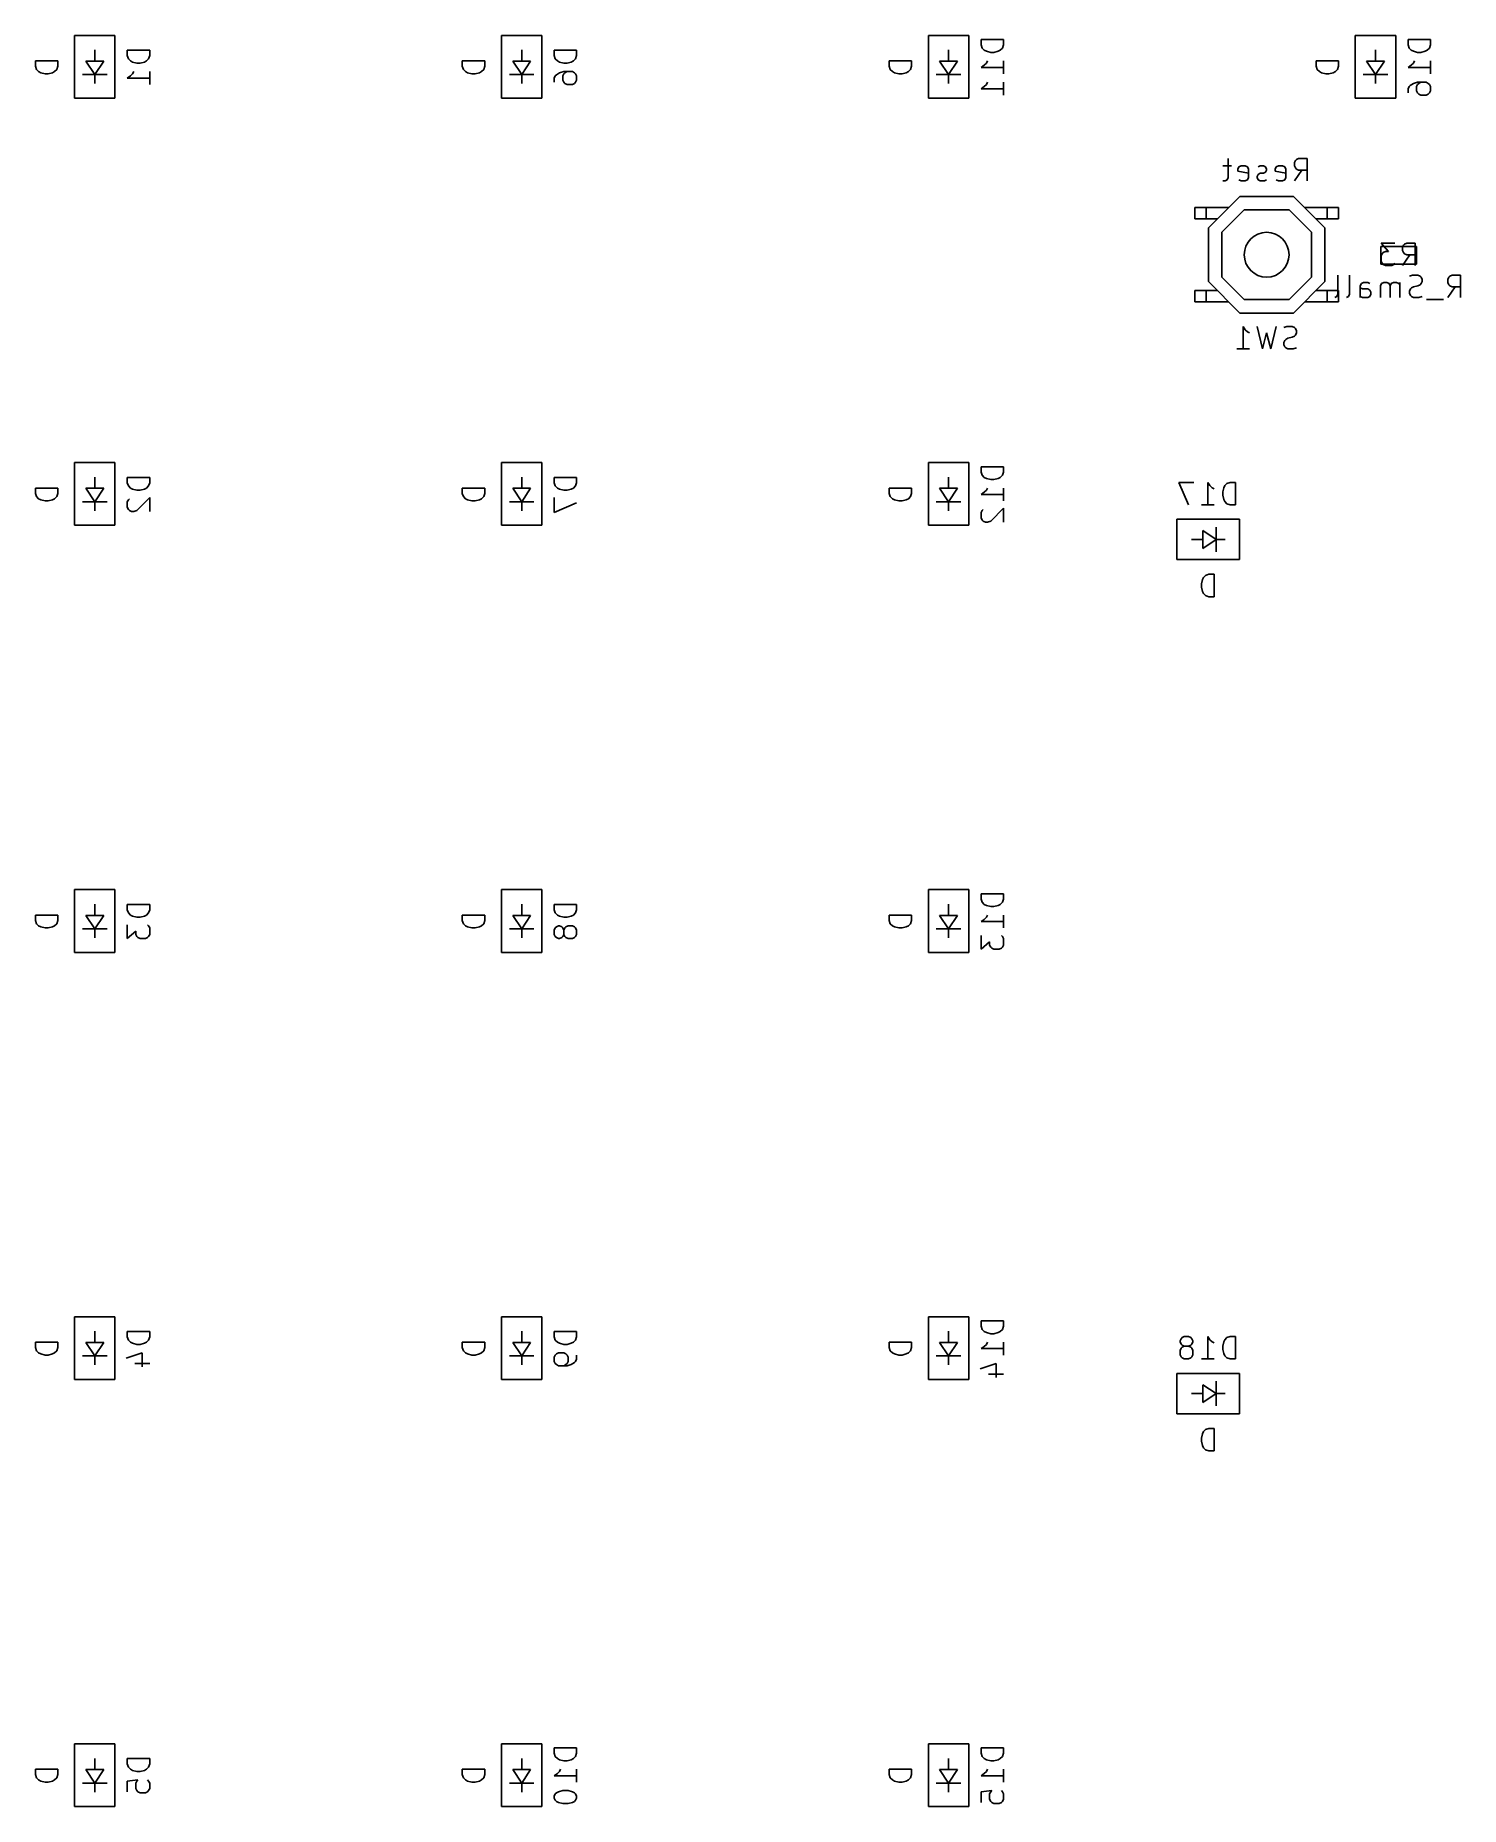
# Model space of a CAD drawing. Extents: x 122 to 185.6, y -141.1 to -62.1.
import ezdxf

# ---------------------------------------------------------------- set-up
doc = ezdxf.new("R2010")
doc.units = 0
doc.layers.add('BLACK', color=7, linetype='CONTINUOUS')

msp = doc.modelspace()

# ---------------------------------------------------------------- linework, layer by layer
at = {"layer": 'BLACK', "linetype": 'CONTINUOUS'}
for p, q in [((123.719, -62.1), (123.719, -64.9)), ((125.519, -62.1), (123.719, -62.1)), ((125.519, -64.9), (125.519, -62.1)), ((142.769, -62.1), (142.769, -64.9)), ((144.569, -62.1), (142.769, -62.1)), ((144.569, -64.9), (144.569, -62.1)), ((161.819, -62.1), (161.819, -64.9)), ((163.619, -62.1), (161.819, -62.1)), ((163.619, -64.9), (163.619, -62.1)), ((165.171, -62.2857), (164.171, -62.2857)), ((164.171, -62.2857), (164.171, -62.5238)), ((165.171, -62.5238), (165.171, -62.2857)), ((180.869, -62.1), (180.869, -64.9)), ((182.669, -62.1), (180.869, -62.1)), ((182.669, -64.9), (182.669, -62.1)), ((184.221, -62.2857), (183.221, -62.2857)), ((183.221, -62.2857), (183.221, -62.5238)), ((184.221, -62.5238), (184.221, -62.2857)), ((124.619, -63.25), (124.619, -62.75)), ((127.071, -62.7619), (126.071, -62.7619)), ((126.071, -62.7619), (126.071, -63)), ((126.071, -63), (126.119, -63.1429)), ((126.119, -63.1429), (126.214, -63.2381)), ((126.928, -63.2381), (127.024, -63.1429)), ((127.024, -63.1429), (127.071, -63)), ((127.071, -63), (127.071, -62.7619)), ((143.669, -63.25), (143.669, -62.75)), ((146.121, -62.7619), (145.121, -62.7619)), ((145.121, -62.7619), (145.121, -63)), ((145.121, -63), (145.169, -63.1429)), ((145.169, -63.1429), (145.264, -63.2381)), ((145.978, -63.2381), (146.074, -63.1429)), ((146.074, -63.1429), (146.121, -63)), ((146.121, -63), (146.121, -62.7619)), ((162.719, -63.25), (162.719, -62.75)), ((164.171, -62.5238), (164.219, -62.6667)), ((164.219, -62.6667), (164.314, -62.7619)), ((164.314, -62.7619), (164.409, -62.8095)), ((164.409, -62.8095), (164.6, -62.8571)), ((164.6, -62.8571), (164.743, -62.8571)), ((164.743, -62.8571), (164.933, -62.8095)), ((164.933, -62.8095), (165.028, -62.7619)), ((165.028, -62.7619), (165.124, -62.6667)), ((165.124, -62.6667), (165.171, -62.5238)), ((181.769, -63.25), (181.769, -62.75)), ((183.221, -62.5238), (183.269, -62.6667)), ((183.269, -62.6667), (183.364, -62.7619)), ((183.364, -62.7619), (183.459, -62.8095)), ((183.459, -62.8095), (183.65, -62.8571)), ((183.65, -62.8571), (183.793, -62.8571)), ((183.793, -62.8571), (183.983, -62.8095)), ((183.983, -62.8095), (184.078, -62.7619)), ((184.078, -62.7619), (184.174, -62.6667)), ((184.174, -62.6667), (184.221, -62.5238)), ((122.971, -63.2381), (121.971, -63.2381)), ((121.971, -63.2381), (121.971, -63.4762)), ((121.971, -63.4762), (122.019, -63.619)), ((122.019, -63.619), (122.114, -63.7143)), ((122.114, -63.7143), (122.209, -63.7619)), ((122.209, -63.7619), (122.4, -63.8095)), ((122.4, -63.8095), (122.543, -63.8095)), ((122.543, -63.8095), (122.733, -63.7619)), ((122.733, -63.7619), (122.828, -63.7143)), ((122.828, -63.7143), (122.924, -63.619)), ((122.924, -63.619), (122.971, -63.4762)), ((122.971, -63.4762), (122.971, -63.2381)), ((124.619, -63.85), (124.069, -63.85)), ((124.219, -63.25), (124.619, -63.85)), ((125.019, -63.25), (124.219, -63.25)), ((124.619, -63.85), (125.019, -63.25)), ((124.619, -63.85), (125.169, -63.85)), ((124.619, -64.25), (124.619, -63.85)), ((126.071, -64), (126.214, -63.9048)), ((126.214, -63.2381), (126.309, -63.2857)), ((126.214, -63.9048), (126.309, -63.8095)), ((126.309, -63.2857), (126.5, -63.3333)), ((126.309, -63.8095), (126.357, -63.7143)), ((126.5, -63.3333), (126.643, -63.3333)), ((126.643, -63.3333), (126.833, -63.2857)), ((126.833, -63.2857), (126.928, -63.2381)), ((127.071, -64.2857), (127.071, -63.7143)), ((142.021, -63.2381), (141.021, -63.2381)), ((141.021, -63.2381), (141.021, -63.4762)), ((141.021, -63.4762), (141.069, -63.619)), ((141.069, -63.619), (141.164, -63.7143)), ((141.164, -63.7143), (141.259, -63.7619)), ((141.259, -63.7619), (141.45, -63.8095)), ((141.45, -63.8095), (141.593, -63.8095)), ((141.593, -63.8095), (141.783, -63.7619)), ((141.783, -63.7619), (141.878, -63.7143)), ((141.878, -63.7143), (141.974, -63.619)), ((141.974, -63.619), (142.021, -63.4762)), ((142.021, -63.4762), (142.021, -63.2381)), ((143.669, -63.85), (143.119, -63.85)), ((143.269, -63.25), (143.669, -63.85)), ((144.069, -63.25), (143.269, -63.25)), ((143.669, -63.85), (144.069, -63.25)), ((143.669, -63.85), (144.219, -63.85)), ((143.669, -64.25), (143.669, -63.85)), ((145.121, -64), (145.169, -63.9048)), ((145.169, -63.9048), (145.216, -63.8571)), ((145.216, -63.8571), (145.359, -63.7619)), ((145.264, -63.2381), (145.359, -63.2857)), ((145.359, -63.2857), (145.55, -63.3333)), ((145.359, -63.7619), (145.55, -63.7143)), ((145.502, -63.9048), (145.55, -63.8095)), ((145.502, -64.0952), (145.502, -63.9048)), ((145.55, -63.3333), (145.693, -63.3333)), ((145.55, -63.7143), (145.931, -63.7143)), ((145.55, -63.8095), (145.597, -63.7619)), ((145.597, -63.7619), (145.693, -63.7143)), ((145.693, -63.3333), (145.883, -63.2857)), ((145.883, -63.2857), (145.978, -63.2381)), ((145.931, -63.7143), (146.026, -63.7619)), ((146.026, -63.7619), (146.074, -63.8095)), ((146.074, -63.8095), (146.121, -63.9048)), ((146.121, -63.9048), (146.121, -64.0952)), ((161.071, -63.2381), (160.071, -63.2381)), ((160.071, -63.2381), (160.071, -63.4762)), ((160.071, -63.4762), (160.119, -63.619)), ((160.119, -63.619), (160.214, -63.7143)), ((160.214, -63.7143), (160.309, -63.7619)), ((160.309, -63.7619), (160.5, -63.8095)), ((160.5, -63.8095), (160.643, -63.8095)), ((160.643, -63.8095), (160.833, -63.7619)), ((160.833, -63.7619), (160.928, -63.7143)), ((160.928, -63.7143), (161.024, -63.619)), ((161.024, -63.619), (161.071, -63.4762)), ((161.071, -63.4762), (161.071, -63.2381)), ((162.719, -63.85), (162.169, -63.85)), ((162.319, -63.25), (162.719, -63.85)), ((163.119, -63.25), (162.319, -63.25)), ((162.719, -63.85), (163.119, -63.25)), ((162.719, -63.85), (163.269, -63.85)), ((162.719, -64.25), (162.719, -63.85)), ((164.171, -63.5238), (164.314, -63.4286)), ((165.171, -63.5238), (164.171, -63.5238)), ((164.314, -63.4286), (164.409, -63.3333)), ((164.409, -63.3333), (164.457, -63.2381)), ((165.171, -63.8095), (165.171, -63.2381)), ((180.121, -63.2381), (179.121, -63.2381)), ((179.121, -63.2381), (179.121, -63.4762)), ((179.121, -63.4762), (179.169, -63.619)), ((179.169, -63.619), (179.264, -63.7143)), ((179.264, -63.7143), (179.359, -63.7619)), ((179.359, -63.7619), (179.55, -63.8095)), ((179.55, -63.8095), (179.693, -63.8095)), ((179.693, -63.8095), (179.883, -63.7619)), ((179.883, -63.7619), (179.978, -63.7143)), ((179.978, -63.7143), (180.074, -63.619)), ((180.074, -63.619), (180.121, -63.4762)), ((180.121, -63.4762), (180.121, -63.2381)), ((181.769, -63.85), (181.219, -63.85)), ((181.369, -63.25), (181.769, -63.85)), ((182.169, -63.25), (181.369, -63.25)), ((181.769, -63.85), (182.169, -63.25)), ((181.769, -63.85), (182.319, -63.85)), ((181.769, -64.25), (181.769, -63.85)), ((183.221, -63.5238), (183.364, -63.4286)), ((184.221, -63.5238), (183.221, -63.5238)), ((183.364, -63.4286), (183.459, -63.3333)), ((183.459, -63.3333), (183.507, -63.2381)), ((184.221, -63.8095), (184.221, -63.2381)), ((127.071, -64), (126.071, -64)), ((145.121, -64.1905), (145.121, -64)), ((145.55, -64.1905), (145.502, -64.0952)), ((145.597, -64.2381), (145.55, -64.1905)), ((145.693, -64.2857), (145.597, -64.2381)), ((145.931, -64.2857), (145.693, -64.2857)), ((146.026, -64.2381), (145.931, -64.2857)), ((146.074, -64.1905), (146.026, -64.2381)), ((146.121, -64.0952), (146.074, -64.1905)), ((164.171, -64.4762), (164.314, -64.381)), ((165.171, -64.4762), (164.171, -64.4762)), ((164.314, -64.381), (164.409, -64.2857)), ((164.409, -64.2857), (164.457, -64.1905)), ((165.171, -64.7619), (165.171, -64.1905)), ((183.221, -64.4762), (183.269, -64.381)), ((183.221, -64.6667), (183.221, -64.4762)), ((183.269, -64.381), (183.316, -64.3333)), ((183.316, -64.3333), (183.459, -64.2381)), ((183.459, -64.2381), (183.65, -64.1905)), ((183.602, -64.381), (183.65, -64.2857)), ((183.602, -64.5714), (183.602, -64.381)), ((183.65, -64.6667), (183.602, -64.5714)), ((183.65, -64.1905), (184.031, -64.1905)), ((183.65, -64.2857), (183.697, -64.2381)), ((183.697, -64.7143), (183.65, -64.6667)), ((183.697, -64.2381), (183.793, -64.1905)), ((183.793, -64.7619), (183.697, -64.7143)), ((184.031, -64.7619), (183.793, -64.7619)), ((184.031, -64.1905), (184.126, -64.2381)), ((184.126, -64.7143), (184.031, -64.7619)), ((184.126, -64.2381), (184.174, -64.2857)), ((184.174, -64.6667), (184.126, -64.7143)), ((184.174, -64.2857), (184.221, -64.381)), ((184.221, -64.5714), (184.174, -64.6667)), ((184.221, -64.381), (184.221, -64.5714)), ((123.719, -64.9), (125.519, -64.9)), ((142.769, -64.9), (144.569, -64.9)), ((161.819, -64.9), (163.619, -64.9)), ((180.869, -64.9), (182.669, -64.9)), ((175.34, -67.9177), (174.959, -67.9177)), ((175.197, -67.5844), (175.197, -68.4415)), ((175.768, -67.9177), (175.673, -67.9653)), ((175.959, -67.9177), (175.768, -67.9177)), ((176.054, -67.9653), (175.959, -67.9177)), ((176.625, -67.9177), (176.53, -67.9653)), ((176.768, -67.9177), (176.625, -67.9177)), ((176.863, -67.9653), (176.768, -67.9177)), ((177.435, -67.9177), (177.34, -67.9653)), ((177.625, -67.9177), (177.435, -67.9177)), ((177.721, -67.9653), (177.625, -67.9177)), ((178.197, -67.6796), (178.149, -67.7749)), ((178.149, -67.7749), (178.149, -67.9177)), ((178.149, -67.9177), (178.197, -68.013)), ((178.244, -67.632), (178.197, -67.6796)), ((178.34, -67.5844), (178.244, -67.632)), ((178.721, -67.5844), (178.34, -67.5844)), ((178.721, -68.5844), (178.721, -67.5844)), ((175.054, -68.5844), (174.959, -68.5844)), ((175.149, -68.5368), (175.054, -68.5844)), ((175.197, -68.4415), (175.149, -68.5368)), ((175.673, -67.9653), (175.625, -68.0606)), ((175.625, -68.0606), (175.625, -68.1558)), ((175.625, -68.1558), (176.101, -68.251)), ((175.673, -68.5368), (175.768, -68.5844)), ((175.768, -68.5844), (175.959, -68.5844)), ((175.959, -68.5844), (176.054, -68.5368)), ((176.101, -68.0606), (176.054, -67.9653)), ((176.054, -68.5368), (176.101, -68.4415)), ((176.101, -68.4415), (176.101, -68.0606)), ((176.482, -68.3939), (176.53, -68.2987)), ((176.482, -68.4415), (176.482, -68.3939)), ((176.53, -68.5368), (176.482, -68.4415)), ((176.53, -68.2987), (176.625, -68.251)), ((176.625, -68.5844), (176.53, -68.5368)), ((176.625, -68.251), (176.768, -68.251)), ((176.816, -68.5844), (176.625, -68.5844)), ((176.768, -68.251), (176.863, -68.2034)), ((176.911, -68.5368), (176.816, -68.5844)), ((176.911, -68.0606), (176.863, -67.9653)), ((176.863, -68.2034), (176.911, -68.1082)), ((176.911, -68.1082), (176.911, -68.0606)), ((177.34, -67.9653), (177.292, -68.0606)), ((177.292, -68.0606), (177.292, -68.1558)), ((177.292, -68.1558), (177.768, -68.251)), ((177.34, -68.5368), (177.435, -68.5844)), ((177.435, -68.5844), (177.625, -68.5844)), ((177.625, -68.5844), (177.721, -68.5368)), ((177.768, -68.0606), (177.721, -67.9653)), ((177.721, -68.5368), (177.768, -68.4415)), ((177.768, -68.4415), (177.768, -68.0606)), ((178.149, -68.5844), (178.482, -68.1082)), ((178.197, -68.013), (178.244, -68.0606)), ((178.244, -68.0606), (178.34, -68.1082)), ((178.34, -68.1082), (178.721, -68.1082)), ((174.311, -70.682), (175.711, -69.282)), ((175.711, -69.282), (178.111, -69.282)), ((178.111, -69.282), (179.511, -70.682)), ((173.711, -69.782), (173.711, -70.282)), ((175.211, -69.782), (173.711, -69.782)), ((173.711, -70.282), (174.711, -70.282)), ((174.211, -69.782), (174.211, -70.282)), ((175.911, -69.882), (174.911, -70.882)), ((177.911, -69.882), (175.911, -69.882)), ((178.911, -70.882), (177.911, -69.882)), ((178.611, -69.782), (180.111, -69.782)), ((180.111, -70.282), (179.111, -70.282)), ((179.611, -69.782), (179.611, -70.282)), ((180.111, -69.782), (180.111, -70.282)), ((174.311, -73.082), (174.311, -70.682)), ((174.911, -70.882), (174.911, -72.882)), ((178.911, -72.882), (178.911, -70.882)), ((179.511, -70.682), (179.511, -73.082)), ((183.604, -71.5074), (182.004, -71.5074)), ((182.004, -71.5074), (182.004, -72.3074)), ((182.637, -71.3598), (182.018, -71.3598)), ((182.018, -71.3598), (182.352, -71.7407)), ((182.066, -71.836), (182.018, -71.9312)), ((182.113, -71.7884), (182.066, -71.836)), ((182.209, -71.7407), (182.113, -71.7884)), ((182.352, -71.7407), (182.209, -71.7407)), ((183.018, -71.455), (182.971, -71.5503)), ((182.971, -71.5503), (182.971, -71.6931)), ((182.971, -71.6931), (183.018, -71.7884)), ((182.971, -72.3598), (183.304, -71.8836)), ((183.066, -71.4074), (183.018, -71.455)), ((183.018, -71.7884), (183.066, -71.836)), ((183.161, -71.3598), (183.066, -71.4074)), ((183.066, -71.836), (183.161, -71.8836)), ((183.542, -71.3598), (183.161, -71.3598)), ((183.161, -71.8836), (183.542, -71.8836)), ((183.542, -72.3598), (183.542, -71.3598)), ((183.604, -72.3074), (183.604, -71.5074)), ((182.004, -72.3074), (183.604, -72.3074)), ((182.018, -71.9312), (182.018, -72.1693)), ((182.018, -72.1693), (182.066, -72.2645)), ((182.066, -72.2645), (182.113, -72.3122)), ((182.113, -72.3122), (182.209, -72.3598)), ((182.209, -72.3598), (182.494, -72.3598)), ((182.494, -72.3598), (182.59, -72.3122)), ((182.59, -72.3122), (182.637, -72.2645)), ((175.711, -74.482), (174.311, -73.082)), ((174.911, -72.882), (175.911, -73.882)), ((177.911, -73.882), (178.911, -72.882)), ((179.511, -73.082), (178.111, -74.482)), ((180.09, -73.6469), (180.09, -72.7898)), ((180.613, -73.6469), (180.613, -72.7898)), ((181.09, -73.266), (181.137, -73.1707)), ((181.09, -73.7898), (181.09, -73.266)), ((181.185, -73.4088), (181.09, -73.3612)), ((181.137, -73.1707), (181.232, -73.1231)), ((181.423, -73.4088), (181.185, -73.4088)), ((181.232, -73.1231), (181.423, -73.1231)), ((181.423, -73.1231), (181.518, -73.1707)), ((181.518, -73.4564), (181.423, -73.4088)), ((181.566, -73.5517), (181.518, -73.4564)), ((182.042, -73.1707), (181.994, -73.266)), ((181.994, -73.266), (181.994, -73.7898)), ((182.137, -73.1231), (182.042, -73.1707)), ((182.28, -73.1231), (182.137, -73.1231)), ((182.375, -73.1707), (182.28, -73.1231)), ((182.423, -73.266), (182.375, -73.1707)), ((182.471, -73.1707), (182.423, -73.266)), ((182.423, -73.266), (182.423, -73.7898)), ((182.566, -73.1231), (182.471, -73.1707)), ((182.709, -73.1231), (182.566, -73.1231)), ((182.804, -73.1707), (182.709, -73.1231)), ((182.852, -73.2184), (182.804, -73.1707)), ((182.852, -73.7898), (182.852, -73.1231)), ((183.423, -72.7898), (183.28, -72.8374)), ((183.28, -73.5041), (183.328, -73.4088)), ((183.328, -73.4088), (183.375, -73.3612)), ((183.375, -73.3612), (183.471, -73.3136)), ((183.661, -72.7898), (183.423, -72.7898)), ((183.471, -73.3136), (183.661, -73.266)), ((183.756, -72.8374), (183.661, -72.7898)), ((183.661, -73.266), (183.756, -73.2184)), ((183.804, -72.885), (183.756, -72.8374)), ((183.756, -73.2184), (183.804, -73.1707)), ((183.852, -72.9803), (183.804, -72.885)), ((183.804, -73.1707), (183.852, -73.0755)), ((183.852, -73.0755), (183.852, -72.9803)), ((185.042, -72.885), (184.994, -72.9803)), ((184.994, -72.9803), (184.994, -73.1231)), ((184.994, -73.1231), (185.042, -73.2184)), ((184.994, -73.7898), (185.328, -73.3136)), ((185.09, -72.8374), (185.042, -72.885)), ((185.042, -73.2184), (185.09, -73.266)), ((185.185, -72.7898), (185.09, -72.8374)), ((185.09, -73.266), (185.185, -73.3136)), ((185.566, -72.7898), (185.185, -72.7898)), ((185.185, -73.3136), (185.566, -73.3136)), ((185.566, -73.7898), (185.566, -72.7898)), ((173.711, -73.982), (173.711, -73.482)), ((173.711, -73.482), (174.711, -73.482)), ((175.211, -73.982), (173.711, -73.982)), ((174.211, -73.982), (174.211, -73.482)), ((175.911, -73.882), (177.911, -73.882)), ((178.611, -73.982), (180.111, -73.982)), ((180.111, -73.482), (179.111, -73.482)), ((179.611, -73.982), (179.611, -73.482)), ((179.947, -73.7898), (180.042, -73.7422)), ((180.042, -73.7422), (180.09, -73.6469)), ((180.111, -73.982), (180.111, -73.482)), ((180.471, -73.7898), (180.566, -73.7422)), ((180.566, -73.7422), (180.613, -73.6469)), ((181.09, -73.7422), (181.185, -73.7898)), ((181.185, -73.7898), (181.423, -73.7898)), ((181.423, -73.7898), (181.518, -73.7422)), ((181.518, -73.7422), (181.566, -73.6469)), ((181.566, -73.6469), (181.566, -73.5517)), ((183.28, -73.5993), (183.28, -73.5041)), ((183.328, -73.6945), (183.28, -73.5993)), ((183.375, -73.7422), (183.328, -73.6945)), ((183.471, -73.7898), (183.375, -73.7422)), ((183.709, -73.7898), (183.471, -73.7898)), ((183.852, -73.7422), (183.709, -73.7898)), ((184.804, -73.885), (184.042, -73.885)), ((178.111, -74.482), (175.711, -74.482)), ((175.863, -76.0844), (175.863, -75.0844)), ((175.863, -75.0844), (175.959, -75.2272)), ((175.959, -75.2272), (176.054, -75.3225)), ((176.054, -75.3225), (176.149, -75.3701)), ((176.721, -76.0844), (176.482, -75.0844)), ((176.911, -75.3701), (176.721, -76.0844)), ((177.101, -76.0844), (176.911, -75.3701)), ((177.34, -75.0844), (177.101, -76.0844)), ((177.816, -75.0844), (177.673, -75.132)), ((177.673, -75.7987), (177.721, -75.7034)), ((177.673, -75.8939), (177.673, -75.7987)), ((177.721, -75.7034), (177.768, -75.6558)), ((177.768, -75.6558), (177.863, -75.6082)), ((178.054, -75.0844), (177.816, -75.0844)), ((177.863, -75.6082), (178.054, -75.5606)), ((178.149, -75.132), (178.054, -75.0844)), ((178.054, -75.5606), (178.149, -75.513)), ((178.197, -75.1796), (178.149, -75.132)), ((178.149, -75.513), (178.197, -75.4653)), ((178.244, -75.2749), (178.197, -75.1796)), ((178.197, -75.4653), (178.244, -75.3701)), ((178.244, -75.3701), (178.244, -75.2749)), ((175.578, -76.0844), (176.149, -76.0844)), ((177.721, -75.9891), (177.673, -75.8939)), ((177.768, -76.0368), (177.721, -75.9891)), ((177.863, -76.0844), (177.768, -76.0368)), ((178.101, -76.0844), (177.863, -76.0844)), ((178.244, -76.0368), (178.101, -76.0844)), ((123.719, -81.15), (123.719, -83.95)), ((125.519, -81.15), (123.719, -81.15)), ((125.519, -83.95), (125.519, -81.15)), ((142.769, -81.15), (142.769, -83.95)), ((144.569, -81.15), (142.769, -81.15)), ((144.569, -83.95), (144.569, -81.15)), ((161.819, -81.15), (161.819, -83.95)), ((163.619, -81.15), (161.819, -81.15)), ((163.619, -83.95), (163.619, -81.15)), ((165.171, -81.3357), (164.171, -81.3357)), ((164.171, -81.3357), (164.171, -81.5738)), ((165.171, -81.5738), (165.171, -81.3357)), ((124.619, -82.3), (124.619, -81.8)), ((127.071, -81.8119), (126.071, -81.8119)), ((126.071, -81.8119), (126.071, -82.05)), ((126.071, -82.05), (126.119, -82.1929)), ((127.024, -82.1929), (127.071, -82.05)), ((127.071, -82.05), (127.071, -81.8119)), ((143.669, -82.3), (143.669, -81.8)), ((146.121, -81.8119), (145.121, -81.8119)), ((145.121, -81.8119), (145.121, -82.05)), ((145.121, -82.05), (145.169, -82.1929)), ((146.074, -82.1929), (146.121, -82.05)), ((146.121, -82.05), (146.121, -81.8119)), ((162.719, -82.3), (162.719, -81.8)), ((164.171, -81.5738), (164.219, -81.7167)), ((164.219, -81.7167), (164.314, -81.8119)), ((164.314, -81.8119), (164.409, -81.8595)), ((164.409, -81.8595), (164.6, -81.9071)), ((164.6, -81.9071), (164.743, -81.9071)), ((164.743, -81.9071), (164.933, -81.8595)), ((164.933, -81.8595), (165.028, -81.8119)), ((165.028, -81.8119), (165.124, -81.7167)), ((165.124, -81.7167), (165.171, -81.5738)), ((173.665, -82.0344), (172.998, -82.0344)), ((172.998, -82.0344), (173.427, -83.0344)), ((174.284, -83.0344), (174.284, -82.0344)), ((174.284, -82.0344), (174.379, -82.1772)), ((175.141, -82.082), (175.046, -82.1772)), ((175.284, -82.0344), (175.141, -82.082)), ((175.522, -82.0344), (175.284, -82.0344)), ((175.522, -83.0344), (175.522, -82.0344)), ((122.971, -82.2881), (121.971, -82.2881)), ((121.971, -82.2881), (121.971, -82.5262)), ((121.971, -82.5262), (122.019, -82.669)), ((122.019, -82.669), (122.114, -82.7643)), ((122.114, -82.7643), (122.209, -82.8119)), ((122.209, -82.8119), (122.4, -82.8595)), ((122.4, -82.8595), (122.543, -82.8595)), ((122.543, -82.8595), (122.733, -82.8119)), ((122.733, -82.8119), (122.828, -82.7643)), ((122.828, -82.7643), (122.924, -82.669)), ((122.924, -82.669), (122.971, -82.5262)), ((122.971, -82.5262), (122.971, -82.2881)), ((124.619, -82.9), (124.069, -82.9)), ((124.219, -82.3), (124.619, -82.9)), ((125.019, -82.3), (124.219, -82.3)), ((124.619, -82.9), (125.019, -82.3)), ((124.619, -82.9), (125.169, -82.9)), ((124.619, -83.3), (124.619, -82.9)), ((126.119, -82.8119), (126.071, -82.9071)), ((126.071, -82.9071), (126.071, -83.1452)), ((126.119, -82.1929), (126.214, -82.2881)), ((126.166, -82.7643), (126.119, -82.8119)), ((126.214, -82.2881), (126.309, -82.3357)), ((126.309, -82.3357), (126.5, -82.3833)), ((126.5, -82.3833), (126.643, -82.3833)), ((126.5, -83.2881), (127.071, -82.7167)), ((126.643, -82.3833), (126.833, -82.3357)), ((126.833, -82.3357), (126.928, -82.2881)), ((126.928, -82.2881), (127.024, -82.1929)), ((127.071, -82.7167), (127.071, -83.3357)), ((142.021, -82.2881), (141.021, -82.2881)), ((141.021, -82.2881), (141.021, -82.5262)), ((141.021, -82.5262), (141.069, -82.669)), ((141.069, -82.669), (141.164, -82.7643)), ((141.164, -82.7643), (141.259, -82.8119)), ((141.259, -82.8119), (141.45, -82.8595)), ((141.45, -82.8595), (141.593, -82.8595)), ((141.593, -82.8595), (141.783, -82.8119)), ((141.783, -82.8119), (141.878, -82.7643)), ((141.878, -82.7643), (141.974, -82.669)), ((141.974, -82.669), (142.021, -82.5262)), ((142.021, -82.5262), (142.021, -82.2881)), ((143.669, -82.9), (143.119, -82.9)), ((143.269, -82.3), (143.669, -82.9)), ((144.069, -82.3), (143.269, -82.3)), ((143.669, -82.9), (144.069, -82.3)), ((143.669, -82.9), (144.219, -82.9)), ((143.669, -83.3), (143.669, -82.9)), ((145.121, -82.7167), (145.121, -83.3833)), ((145.169, -82.1929), (145.264, -82.2881)), ((145.264, -82.2881), (145.359, -82.3357)), ((145.359, -82.3357), (145.55, -82.3833)), ((145.55, -82.3833), (145.693, -82.3833)), ((145.693, -82.3833), (145.883, -82.3357)), ((145.883, -82.3357), (145.978, -82.2881)), ((145.978, -82.2881), (146.074, -82.1929)), ((161.071, -82.2881), (160.071, -82.2881)), ((160.071, -82.2881), (160.071, -82.5262)), ((160.071, -82.5262), (160.119, -82.669)), ((160.119, -82.669), (160.214, -82.7643)), ((160.214, -82.7643), (160.309, -82.8119)), ((160.309, -82.8119), (160.5, -82.8595)), ((160.5, -82.8595), (160.643, -82.8595)), ((160.643, -82.8595), (160.833, -82.8119)), ((160.833, -82.8119), (160.928, -82.7643)), ((160.928, -82.7643), (161.024, -82.669)), ((161.024, -82.669), (161.071, -82.5262)), ((161.071, -82.5262), (161.071, -82.2881)), ((162.719, -82.9), (162.169, -82.9)), ((162.319, -82.3), (162.719, -82.9)), ((163.119, -82.3), (162.319, -82.3)), ((162.719, -82.9), (163.119, -82.3)), ((162.719, -82.9), (163.269, -82.9)), ((162.719, -83.3), (162.719, -82.9)), ((164.171, -82.5738), (164.314, -82.4786)), ((165.171, -82.5738), (164.171, -82.5738)), ((164.314, -82.4786), (164.409, -82.3833)), ((164.409, -82.3833), (164.457, -82.2881)), ((165.171, -82.8595), (165.171, -82.2881)), ((174.379, -82.1772), (174.474, -82.2725)), ((174.474, -82.2725), (174.569, -82.3201)), ((174.998, -82.2725), (174.95, -82.463)), ((174.95, -82.463), (174.95, -82.6058)), ((174.95, -82.6058), (174.998, -82.7963)), ((175.046, -82.1772), (174.998, -82.2725)), ((174.998, -82.7963), (175.046, -82.8915)), ((175.046, -82.8915), (175.141, -82.9868)), ((126.071, -83.1452), (126.119, -83.2405)), ((126.119, -83.2405), (126.166, -83.2881)), ((126.166, -83.2881), (126.262, -83.3357)), ((126.262, -83.3357), (126.357, -83.3357)), ((126.357, -83.3357), (126.5, -83.2881)), ((145.121, -83.3833), (146.121, -82.9548)), ((164.219, -83.2881), (164.171, -83.3833)), ((164.171, -83.3833), (164.171, -83.6214)), ((164.171, -83.6214), (164.219, -83.7167)), ((164.266, -83.2405), (164.219, -83.2881)), ((164.219, -83.7167), (164.266, -83.7643)), ((164.6, -83.7643), (165.171, -83.1929)), ((165.171, -83.1929), (165.171, -83.8119)), ((172.907, -83.682), (172.907, -85.482)), ((175.707, -83.682), (172.907, -83.682)), ((173.998, -83.0344), (174.569, -83.0344)), ((175.141, -82.9868), (175.284, -83.0344)), ((175.284, -83.0344), (175.522, -83.0344)), ((175.707, -85.482), (175.707, -83.682)), ((123.719, -83.95), (125.519, -83.95)), ((142.769, -83.95), (144.569, -83.95)), ((161.819, -83.95), (163.619, -83.95)), ((164.266, -83.7643), (164.362, -83.8119)), ((164.362, -83.8119), (164.457, -83.8119)), ((164.457, -83.8119), (164.6, -83.7643)), ((174.058, -84.182), (174.058, -84.982)), ((174.657, -84.582), (174.058, -84.182)), ((174.657, -84.582), (174.657, -84.032)), ((174.058, -84.582), (173.558, -84.582)), ((174.058, -84.982), (174.657, -84.582)), ((174.657, -84.582), (174.657, -85.132)), ((175.058, -84.582), (174.657, -84.582)), ((172.907, -85.482), (175.707, -85.482)), ((174.046, -86.3725), (173.998, -86.563)), ((173.998, -86.563), (173.998, -86.7058)), ((173.998, -86.7058), (174.046, -86.8963)), ((174.093, -86.2772), (174.046, -86.3725)), ((174.046, -86.8963), (174.093, -86.9915)), ((174.188, -86.182), (174.093, -86.2772)), ((174.331, -86.1344), (174.188, -86.182)), ((174.569, -86.1344), (174.331, -86.1344)), ((174.569, -87.1344), (174.569, -86.1344)), ((174.093, -86.9915), (174.188, -87.0868)), ((174.188, -87.0868), (174.331, -87.1344)), ((174.331, -87.1344), (174.569, -87.1344)), ((123.719, -100.2), (123.719, -103)), ((125.519, -100.2), (123.719, -100.2)), ((125.519, -103), (125.519, -100.2)), ((142.769, -100.2), (142.769, -103)), ((144.569, -100.2), (142.769, -100.2)), ((144.569, -103), (144.569, -100.2)), ((161.819, -100.2), (161.819, -103)), ((163.619, -100.2), (161.819, -100.2)), ((163.619, -103), (163.619, -100.2)), ((124.619, -101.35), (124.619, -100.85)), ((127.071, -100.862), (126.071, -100.862)), ((126.071, -100.862), (126.071, -101.1)), ((126.071, -101.1), (126.119, -101.243)), ((127.024, -101.243), (127.071, -101.1)), ((127.071, -101.1), (127.071, -100.862)), ((143.669, -101.35), (143.669, -100.85)), ((146.121, -100.862), (145.121, -100.862)), ((145.121, -100.862), (145.121, -101.1)), ((145.121, -101.1), (145.169, -101.243)), ((146.074, -101.243), (146.121, -101.1)), ((146.121, -101.1), (146.121, -100.862)), ((162.719, -101.35), (162.719, -100.85)), ((165.171, -100.386), (164.171, -100.386)), ((164.171, -100.386), (164.171, -100.624)), ((164.171, -100.624), (164.219, -100.767)), ((164.219, -100.767), (164.314, -100.862)), ((164.314, -100.862), (164.409, -100.91)), ((164.409, -100.91), (164.6, -100.957)), ((164.6, -100.957), (164.743, -100.957)), ((164.743, -100.957), (164.933, -100.91)), ((164.933, -100.91), (165.028, -100.862)), ((165.028, -100.862), (165.124, -100.767)), ((165.124, -100.767), (165.171, -100.624)), ((165.171, -100.624), (165.171, -100.386)), ((122.971, -101.338), (121.971, -101.338)), ((121.971, -101.338), (121.971, -101.576)), ((121.971, -101.576), (122.019, -101.719)), ((122.019, -101.719), (122.114, -101.814)), ((122.114, -101.814), (122.209, -101.862)), ((122.209, -101.862), (122.4, -101.91)), ((122.4, -101.91), (122.543, -101.91)), ((122.543, -101.91), (122.733, -101.862)), ((122.733, -101.862), (122.828, -101.814)), ((122.828, -101.814), (122.924, -101.719)), ((122.924, -101.719), (122.971, -101.576)), ((122.971, -101.576), (122.971, -101.338)), ((124.219, -101.35), (124.619, -101.95)), ((125.019, -101.35), (124.219, -101.35)), ((124.619, -101.95), (125.019, -101.35)), ((126.071, -101.767), (126.071, -102.386)), ((126.119, -101.243), (126.214, -101.338)), ((126.214, -101.338), (126.309, -101.386)), ((126.309, -101.386), (126.5, -101.433)), ((126.5, -101.433), (126.643, -101.433)), ((126.643, -101.433), (126.833, -101.386)), ((126.833, -101.386), (126.928, -101.338)), ((126.928, -101.338), (127.024, -101.243)), ((127.024, -101.814), (126.976, -101.767)), ((127.071, -101.91), (127.024, -101.814)), ((127.071, -102.195), (127.071, -101.91)), ((142.021, -101.338), (141.021, -101.338)), ((141.021, -101.338), (141.021, -101.576)), ((141.021, -101.576), (141.069, -101.719)), ((141.069, -101.719), (141.164, -101.814)), ((141.164, -101.814), (141.259, -101.862)), ((141.259, -101.862), (141.45, -101.91)), ((141.45, -101.91), (141.593, -101.91)), ((141.593, -101.91), (141.783, -101.862)), ((141.783, -101.862), (141.878, -101.814)), ((141.878, -101.814), (141.974, -101.719)), ((141.974, -101.719), (142.021, -101.576)), ((142.021, -101.576), (142.021, -101.338)), ((143.269, -101.35), (143.669, -101.95)), ((144.069, -101.35), (143.269, -101.35)), ((143.669, -101.95), (144.069, -101.35)), ((145.169, -101.91), (145.121, -102.005)), ((145.169, -101.243), (145.264, -101.338)), ((145.216, -101.862), (145.169, -101.91)), ((145.312, -101.814), (145.216, -101.862)), ((145.264, -101.338), (145.359, -101.386)), ((145.359, -101.814), (145.312, -101.814)), ((145.359, -101.386), (145.55, -101.433)), ((145.454, -101.862), (145.359, -101.814)), ((145.502, -101.91), (145.454, -101.862)), ((145.55, -102.005), (145.502, -101.91)), ((145.55, -101.433), (145.693, -101.433)), ((145.55, -102.005), (145.597, -101.91)), ((145.597, -101.91), (145.645, -101.862)), ((145.645, -101.862), (145.74, -101.814)), ((145.693, -101.433), (145.883, -101.386)), ((145.74, -101.814), (145.931, -101.814)), ((145.883, -101.386), (145.978, -101.338)), ((145.931, -101.814), (146.026, -101.862)), ((145.978, -101.338), (146.074, -101.243)), ((146.026, -101.862), (146.074, -101.91)), ((146.074, -101.91), (146.121, -102.005)), ((161.071, -101.338), (160.071, -101.338)), ((160.071, -101.338), (160.071, -101.576)), ((160.071, -101.576), (160.119, -101.719)), ((160.119, -101.719), (160.214, -101.814)), ((160.214, -101.814), (160.309, -101.862)), ((160.309, -101.862), (160.5, -101.91)), ((160.5, -101.91), (160.643, -101.91)), ((160.643, -101.91), (160.833, -101.862)), ((160.833, -101.862), (160.928, -101.814)), ((160.928, -101.814), (161.024, -101.719)), ((161.024, -101.719), (161.071, -101.576)), ((161.071, -101.576), (161.071, -101.338)), ((162.319, -101.35), (162.719, -101.95)), ((163.119, -101.35), (162.319, -101.35)), ((162.719, -101.95), (163.119, -101.35)), ((164.171, -101.624), (164.314, -101.529)), ((165.171, -101.624), (164.171, -101.624)), ((164.314, -101.529), (164.409, -101.433)), ((164.409, -101.433), (164.457, -101.338)), ((165.171, -101.91), (165.171, -101.338)), ((124.619, -101.95), (124.069, -101.95)), ((124.619, -101.95), (125.169, -101.95)), ((124.619, -102.35), (124.619, -101.95)), ((126.071, -102.386), (126.452, -102.052)), ((126.452, -102.052), (126.452, -102.195)), ((126.452, -102.195), (126.5, -102.29)), ((126.5, -102.29), (126.547, -102.338)), ((126.547, -102.338), (126.643, -102.386)), ((126.643, -102.386), (126.881, -102.386)), ((126.881, -102.386), (126.976, -102.338)), ((126.976, -102.338), (127.024, -102.29)), ((127.024, -102.29), (127.071, -102.195)), ((143.669, -101.95), (143.119, -101.95)), ((143.669, -101.95), (144.219, -101.95)), ((143.669, -102.35), (143.669, -101.95)), ((145.121, -102.005), (145.121, -102.195)), ((145.121, -102.195), (145.169, -102.29)), ((145.169, -102.29), (145.216, -102.338)), ((145.216, -102.338), (145.312, -102.386)), ((145.312, -102.386), (145.359, -102.386)), ((145.359, -102.386), (145.454, -102.338)), ((145.454, -102.338), (145.502, -102.29)), ((145.502, -102.29), (145.55, -102.195)), ((145.55, -102.195), (145.55, -102.005)), ((145.597, -102.29), (145.55, -102.195)), ((145.645, -102.338), (145.597, -102.29)), ((145.74, -102.386), (145.645, -102.338)), ((145.931, -102.386), (145.74, -102.386)), ((146.026, -102.338), (145.931, -102.386)), ((146.074, -102.29), (146.026, -102.338)), ((146.121, -102.195), (146.074, -102.29)), ((146.121, -102.005), (146.121, -102.195)), ((162.719, -101.95), (162.169, -101.95)), ((162.719, -101.95), (163.269, -101.95)), ((162.719, -102.35), (162.719, -101.95)), ((164.171, -102.243), (164.171, -102.862)), ((164.171, -102.862), (164.552, -102.529)), ((164.552, -102.529), (164.552, -102.671)), ((164.552, -102.671), (164.6, -102.767)), ((165.124, -102.29), (165.076, -102.243)), ((165.171, -102.386), (165.124, -102.29)), ((165.124, -102.767), (165.171, -102.671)), ((165.171, -102.671), (165.171, -102.386)), ((123.719, -103), (125.519, -103)), ((142.769, -103), (144.569, -103)), ((161.819, -103), (163.619, -103)), ((164.6, -102.767), (164.647, -102.814)), ((164.647, -102.814), (164.743, -102.862)), ((164.743, -102.862), (164.981, -102.862)), ((164.981, -102.862), (165.076, -102.814)), ((165.076, -102.814), (165.124, -102.767)), ((123.719, -119.25), (123.719, -122.05)), ((125.519, -119.25), (123.719, -119.25)), ((125.519, -122.05), (125.519, -119.25)), ((142.769, -119.25), (142.769, -122.05)), ((144.569, -119.25), (142.769, -119.25)), ((144.569, -122.05), (144.569, -119.25)), ((161.819, -119.25), (161.819, -122.05)), ((163.619, -119.25), (161.819, -119.25)), ((163.619, -122.05), (163.619, -119.25)), ((124.619, -120.4), (124.619, -119.9)), ((127.071, -119.912), (126.071, -119.912)), ((126.071, -119.912), (126.071, -120.15)), ((127.071, -120.15), (127.071, -119.912)), ((143.669, -120.4), (143.669, -119.9)), ((146.121, -119.912), (145.121, -119.912)), ((145.121, -119.912), (145.121, -120.15)), ((146.121, -120.15), (146.121, -119.912)), ((162.719, -120.4), (162.719, -119.9)), ((165.171, -119.436), (164.171, -119.436)), ((164.171, -119.436), (164.171, -119.674)), ((164.171, -119.674), (164.219, -119.817)), ((164.219, -119.817), (164.314, -119.912)), ((164.314, -119.912), (164.409, -119.96)), ((164.409, -119.96), (164.6, -120.007)), ((164.6, -120.007), (164.743, -120.007)), ((164.743, -120.007), (164.933, -119.96)), ((164.933, -119.96), (165.028, -119.912)), ((165.028, -119.912), (165.124, -119.817)), ((165.124, -119.817), (165.171, -119.674)), ((165.171, -119.674), (165.171, -119.436)), ((122.971, -120.388), (121.971, -120.388)), ((121.971, -120.388), (121.971, -120.626)), ((121.971, -120.626), (122.019, -120.769)), ((122.019, -120.769), (122.114, -120.864)), ((122.114, -120.864), (122.209, -120.912)), ((122.733, -120.912), (122.828, -120.864)), ((122.828, -120.864), (122.924, -120.769)), ((122.924, -120.769), (122.971, -120.626)), ((122.971, -120.626), (122.971, -120.388)), ((124.219, -120.4), (124.619, -121)), ((125.019, -120.4), (124.219, -120.4)), ((124.619, -121), (125.019, -120.4)), ((126.024, -121.102), (126.738, -120.864)), ((126.071, -120.15), (126.119, -120.293)), ((126.119, -120.293), (126.214, -120.388)), ((126.214, -120.388), (126.309, -120.436)), ((126.309, -120.436), (126.5, -120.483)), ((126.5, -120.483), (126.643, -120.483)), ((126.643, -120.483), (126.833, -120.436)), ((126.738, -120.864), (126.738, -121.483)), ((126.833, -120.436), (126.928, -120.388)), ((126.928, -120.388), (127.024, -120.293)), ((127.024, -120.293), (127.071, -120.15)), ((142.021, -120.388), (141.021, -120.388)), ((141.021, -120.388), (141.021, -120.626)), ((141.021, -120.626), (141.069, -120.769)), ((141.069, -120.769), (141.164, -120.864)), ((141.164, -120.864), (141.259, -120.912)), ((141.783, -120.912), (141.878, -120.864)), ((141.878, -120.864), (141.974, -120.769)), ((141.974, -120.769), (142.021, -120.626)), ((142.021, -120.626), (142.021, -120.388)), ((143.269, -120.4), (143.669, -121)), ((144.069, -120.4), (143.269, -120.4)), ((143.669, -121), (144.069, -120.4)), ((145.121, -120.15), (145.169, -120.293)), ((145.169, -120.293), (145.264, -120.388)), ((145.216, -120.912), (145.312, -120.864)), ((145.264, -120.388), (145.359, -120.436)), ((145.312, -120.864), (145.55, -120.864)), ((145.359, -120.436), (145.55, -120.483)), ((145.55, -120.483), (145.693, -120.483)), ((145.55, -120.864), (145.645, -120.912)), ((145.693, -120.483), (145.883, -120.436)), ((145.883, -120.436), (145.978, -120.388)), ((145.978, -120.388), (146.074, -120.293)), ((146.074, -120.293), (146.121, -120.15)), ((161.071, -120.388), (160.071, -120.388)), ((160.071, -120.388), (160.071, -120.626)), ((160.071, -120.626), (160.119, -120.769)), ((160.119, -120.769), (160.214, -120.864)), ((160.214, -120.864), (160.309, -120.912)), ((160.833, -120.912), (160.928, -120.864)), ((160.928, -120.864), (161.024, -120.769)), ((161.024, -120.769), (161.071, -120.626)), ((161.071, -120.626), (161.071, -120.388)), ((162.319, -120.4), (162.719, -121)), ((163.119, -120.4), (162.319, -120.4)), ((162.719, -121), (163.119, -120.4)), ((164.171, -120.674), (164.314, -120.579)), ((165.171, -120.674), (164.171, -120.674)), ((164.314, -120.579), (164.409, -120.483)), ((164.409, -120.483), (164.457, -120.388)), ((165.171, -120.96), (165.171, -120.388)), ((173.093, -120.23), (173.046, -120.325)), ((173.046, -120.325), (173.046, -120.372)), ((173.046, -120.372), (173.093, -120.468)), ((173.046, -120.753), (173.093, -120.658)), ((173.046, -120.944), (173.046, -120.753)), ((173.141, -120.182), (173.093, -120.23)), ((173.093, -120.468), (173.141, -120.515)), ((173.093, -120.658), (173.141, -120.611)), ((173.236, -120.134), (173.141, -120.182)), ((173.141, -120.515), (173.236, -120.563)), ((173.141, -120.611), (173.236, -120.563)), ((173.427, -120.134), (173.236, -120.134)), ((173.236, -120.563), (173.427, -120.563)), ((173.522, -120.182), (173.427, -120.134)), ((173.427, -120.563), (173.522, -120.515)), ((173.427, -120.563), (173.522, -120.611)), ((173.569, -120.23), (173.522, -120.182)), ((173.522, -120.515), (173.569, -120.468)), ((173.522, -120.611), (173.569, -120.658)), ((173.617, -120.325), (173.569, -120.23)), ((173.569, -120.468), (173.617, -120.372)), ((173.569, -120.658), (173.617, -120.753)), ((173.617, -120.372), (173.617, -120.325)), ((173.617, -120.753), (173.617, -120.944)), ((174.284, -121.134), (174.284, -120.134)), ((174.284, -120.134), (174.379, -120.277)), ((174.379, -120.277), (174.474, -120.372)), ((174.474, -120.372), (174.569, -120.42)), ((174.998, -120.372), (174.95, -120.563)), ((174.95, -120.563), (174.95, -120.706)), ((174.95, -120.706), (174.998, -120.896)), ((175.046, -120.277), (174.998, -120.372)), ((175.141, -120.182), (175.046, -120.277)), ((175.284, -120.134), (175.141, -120.182)), ((175.522, -120.134), (175.284, -120.134)), ((175.522, -121.134), (175.522, -120.134)), ((122.209, -120.912), (122.4, -120.96)), ((122.4, -120.96), (122.543, -120.96)), ((122.543, -120.96), (122.733, -120.912)), ((124.619, -121), (124.069, -121)), ((124.619, -121), (125.169, -121)), ((124.619, -121.4), (124.619, -121)), ((126.404, -121.34), (127.071, -121.34)), ((141.259, -120.912), (141.45, -120.96)), ((141.45, -120.96), (141.593, -120.96)), ((141.593, -120.96), (141.783, -120.912)), ((143.669, -121), (143.119, -121)), ((143.669, -121), (144.219, -121)), ((143.669, -121.4), (143.669, -121)), ((145.121, -121.055), (145.169, -120.96)), ((145.121, -121.245), (145.121, -121.055)), ((145.169, -121.34), (145.121, -121.245)), ((145.169, -120.96), (145.216, -120.912)), ((145.216, -121.388), (145.169, -121.34)), ((145.312, -121.436), (145.216, -121.388)), ((145.693, -121.436), (145.312, -121.436)), ((145.645, -121.388), (145.55, -121.436)), ((145.645, -120.912), (145.693, -120.96)), ((145.693, -121.34), (145.645, -121.388)), ((145.693, -120.96), (145.74, -121.055)), ((145.74, -121.245), (145.693, -121.34)), ((145.883, -121.388), (145.693, -121.436)), ((145.74, -121.055), (145.74, -121.245)), ((146.026, -121.293), (145.883, -121.388)), ((146.074, -121.245), (146.026, -121.293)), ((146.121, -121.15), (146.074, -121.245)), ((146.121, -120.96), (146.121, -121.15)), ((160.309, -120.912), (160.5, -120.96)), ((160.5, -120.96), (160.643, -120.96)), ((160.643, -120.96), (160.833, -120.912)), ((162.719, -121), (162.169, -121)), ((162.719, -121), (163.269, -121)), ((162.719, -121.4), (162.719, -121)), ((164.124, -121.579), (164.838, -121.34)), ((164.838, -121.34), (164.838, -121.96)), ((173.093, -121.039), (173.046, -120.944)), ((173.141, -121.087), (173.093, -121.039)), ((173.236, -121.134), (173.141, -121.087)), ((173.427, -121.134), (173.236, -121.134)), ((173.522, -121.087), (173.427, -121.134)), ((173.569, -121.039), (173.522, -121.087)), ((173.617, -120.944), (173.569, -121.039)), ((173.998, -121.134), (174.569, -121.134)), ((174.998, -120.896), (175.046, -120.992)), ((175.046, -120.992), (175.141, -121.087)), ((175.141, -121.087), (175.284, -121.134)), ((175.284, -121.134), (175.522, -121.134)), ((123.719, -122.05), (125.519, -122.05)), ((142.769, -122.05), (144.569, -122.05)), ((161.819, -122.05), (163.619, -122.05)), ((164.504, -121.817), (165.171, -121.817)), ((172.907, -121.782), (172.907, -123.582)), ((175.707, -121.782), (172.907, -121.782)), ((174.058, -122.282), (174.058, -123.082)), ((174.657, -122.682), (174.058, -122.282)), ((174.657, -122.682), (174.657, -122.132)), ((175.707, -123.582), (175.707, -121.782)), ((174.058, -122.682), (173.558, -122.682)), ((174.058, -123.082), (174.657, -122.682)), ((174.657, -122.682), (174.657, -123.232)), ((175.058, -122.682), (174.657, -122.682)), ((172.907, -123.582), (175.707, -123.582)), ((174.046, -124.472), (173.998, -124.663)), ((173.998, -124.663), (173.998, -124.806)), ((173.998, -124.806), (174.046, -124.996)), ((174.093, -124.377), (174.046, -124.472)), ((174.188, -124.282), (174.093, -124.377)), ((174.331, -124.234), (174.188, -124.282)), ((174.569, -124.234), (174.331, -124.234)), ((174.569, -125.234), (174.569, -124.234)), ((174.046, -124.996), (174.093, -125.092)), ((174.093, -125.092), (174.188, -125.187)), ((174.188, -125.187), (174.331, -125.234)), ((174.331, -125.234), (174.569, -125.234)), ((123.719, -138.3), (123.719, -141.1)), ((125.519, -138.3), (123.719, -138.3)), ((124.619, -139.45), (124.619, -138.95)), ((125.519, -141.1), (125.519, -138.3)), ((127.071, -138.962), (126.071, -138.962)), ((126.071, -138.962), (126.071, -139.2)), ((127.071, -139.2), (127.071, -138.962)), ((144.569, -138.3), (142.769, -138.3)), ((142.769, -138.3), (142.769, -141.1)), ((143.669, -139.45), (143.669, -138.95)), ((144.569, -141.1), (144.569, -138.3)), ((146.121, -138.486), (145.121, -138.486)), ((145.121, -138.486), (145.121, -138.724)), ((145.121, -138.724), (145.169, -138.867)), ((145.169, -138.867), (145.264, -138.962)), ((145.264, -138.962), (145.359, -139.01)), ((145.359, -139.01), (145.55, -139.057)), ((145.693, -139.057), (145.883, -139.01)), ((145.883, -139.01), (145.978, -138.962)), ((145.978, -138.962), (146.074, -138.867)), ((146.074, -138.867), (146.121, -138.724)), ((146.121, -138.724), (146.121, -138.486)), ((161.819, -138.3), (161.819, -141.1)), ((163.619, -138.3), (161.819, -138.3)), ((162.719, -139.45), (162.719, -138.95)), ((163.619, -141.1), (163.619, -138.3)), ((165.171, -138.486), (164.171, -138.486)), ((164.171, -138.486), (164.171, -138.724)), ((164.171, -138.724), (164.219, -138.867)), ((164.219, -138.867), (164.314, -138.962)), ((164.314, -138.962), (164.409, -139.01)), ((164.409, -139.01), (164.6, -139.057)), ((164.743, -139.057), (164.933, -139.01)), ((164.933, -139.01), (165.028, -138.962)), ((165.028, -138.962), (165.124, -138.867)), ((165.124, -138.867), (165.171, -138.724)), ((165.171, -138.724), (165.171, -138.486)), ((122.971, -139.438), (121.971, -139.438)), ((121.971, -139.438), (121.971, -139.676)), ((121.971, -139.676), (122.019, -139.819)), ((122.019, -139.819), (122.114, -139.914)), ((122.828, -139.914), (122.924, -139.819)), ((122.924, -139.819), (122.971, -139.676)), ((122.971, -139.676), (122.971, -139.438)), ((124.219, -139.45), (124.619, -140.05)), ((125.019, -139.45), (124.219, -139.45)), ((124.619, -140.05), (125.019, -139.45)), ((126.071, -139.2), (126.119, -139.343)), ((126.119, -139.343), (126.214, -139.438)), ((126.214, -139.438), (126.309, -139.486)), ((126.309, -139.486), (126.5, -139.533)), ((126.5, -139.533), (126.643, -139.533)), ((126.643, -139.533), (126.833, -139.486)), ((126.833, -139.486), (126.928, -139.438)), ((126.928, -139.438), (127.024, -139.343)), ((127.024, -139.343), (127.071, -139.2)), ((142.021, -139.438), (141.021, -139.438)), ((141.021, -139.438), (141.021, -139.676)), ((141.021, -139.676), (141.069, -139.819)), ((141.069, -139.819), (141.164, -139.914)), ((141.878, -139.914), (141.974, -139.819)), ((141.974, -139.819), (142.021, -139.676)), ((142.021, -139.676), (142.021, -139.438)), ((144.069, -139.45), (143.269, -139.45)), ((143.269, -139.45), (143.669, -140.05)), ((143.669, -140.05), (144.069, -139.45)), ((145.121, -139.724), (145.264, -139.629)), ((146.121, -139.724), (145.121, -139.724)), ((145.264, -139.629), (145.359, -139.533)), ((145.359, -139.533), (145.407, -139.438)), ((145.55, -139.057), (145.693, -139.057)), ((146.121, -140.01), (146.121, -139.438)), ((161.071, -139.438), (160.071, -139.438)), ((160.071, -139.438), (160.071, -139.676)), ((160.071, -139.676), (160.119, -139.819)), ((160.119, -139.819), (160.214, -139.914)), ((160.928, -139.914), (161.024, -139.819)), ((161.024, -139.819), (161.071, -139.676)), ((161.071, -139.676), (161.071, -139.438)), ((162.319, -139.45), (162.719, -140.05)), ((163.119, -139.45), (162.319, -139.45)), ((162.719, -140.05), (163.119, -139.45)), ((164.171, -139.724), (164.314, -139.629)), ((165.171, -139.724), (164.171, -139.724)), ((164.314, -139.629), (164.409, -139.533)), ((164.409, -139.533), (164.457, -139.438)), ((164.6, -139.057), (164.743, -139.057)), ((165.171, -140.01), (165.171, -139.438)), ((122.114, -139.914), (122.209, -139.962)), ((122.209, -139.962), (122.4, -140.01)), ((122.4, -140.01), (122.543, -140.01)), ((122.543, -140.01), (122.733, -139.962)), ((122.733, -139.962), (122.828, -139.914)), ((124.619, -140.05), (124.069, -140.05)), ((124.619, -140.05), (125.169, -140.05)), ((124.619, -140.45), (124.619, -140.05)), ((126.071, -139.962), (126.547, -139.914)), ((126.071, -140.438), (126.071, -139.962)), ((126.5, -139.962), (126.452, -140.057)), ((126.452, -140.057), (126.452, -140.295)), ((126.452, -140.295), (126.5, -140.39)), ((126.547, -139.914), (126.5, -139.962)), ((126.5, -140.39), (126.547, -140.438)), ((126.547, -140.438), (126.643, -140.486)), ((126.643, -140.486), (126.881, -140.486)), ((126.881, -140.486), (126.976, -140.438)), ((127.024, -139.962), (126.976, -139.914)), ((126.976, -140.438), (127.024, -140.39)), ((127.071, -140.057), (127.024, -139.962)), ((127.024, -140.39), (127.071, -140.295)), ((127.071, -140.295), (127.071, -140.057)), ((141.164, -139.914), (141.259, -139.962)), ((141.259, -139.962), (141.45, -140.01)), ((141.45, -140.01), (141.593, -140.01)), ((141.593, -140.01), (141.783, -139.962)), ((141.783, -139.962), (141.878, -139.914)), ((143.669, -140.05), (143.119, -140.05)), ((143.669, -140.45), (143.669, -140.05)), ((143.669, -140.05), (144.219, -140.05)), ((145.169, -140.533), (145.121, -140.629)), ((145.216, -140.486), (145.169, -140.533)), ((145.312, -140.438), (145.216, -140.486)), ((145.502, -140.39), (145.312, -140.438)), ((145.74, -140.39), (145.502, -140.39)), ((145.931, -140.438), (145.74, -140.39)), ((146.026, -140.486), (145.931, -140.438)), ((146.074, -140.533), (146.026, -140.486)), ((146.121, -140.629), (146.074, -140.533)), ((160.214, -139.914), (160.309, -139.962)), ((160.309, -139.962), (160.5, -140.01)), ((160.5, -140.01), (160.643, -140.01)), ((160.643, -140.01), (160.833, -139.962)), ((160.833, -139.962), (160.928, -139.914)), ((162.719, -140.05), (162.169, -140.05)), ((162.719, -140.05), (163.269, -140.05)), ((162.719, -140.45), (162.719, -140.05)), ((164.171, -140.438), (164.647, -140.39)), ((164.171, -140.914), (164.171, -140.438)), ((164.6, -140.438), (164.552, -140.533)), ((164.552, -140.533), (164.552, -140.771)), ((164.647, -140.39), (164.6, -140.438)), ((165.124, -140.438), (165.076, -140.39)), ((165.171, -140.533), (165.124, -140.438)), ((165.171, -140.771), (165.171, -140.533)), ((123.719, -141.1), (125.519, -141.1)), ((142.769, -141.1), (144.569, -141.1)), ((145.121, -140.629), (145.121, -140.724)), ((145.121, -140.724), (145.169, -140.819)), ((145.169, -140.819), (145.216, -140.867)), ((145.216, -140.867), (145.312, -140.914)), ((145.312, -140.914), (145.502, -140.962)), ((145.502, -140.962), (145.74, -140.962)), ((145.74, -140.962), (145.931, -140.914)), ((145.931, -140.914), (146.026, -140.867)), ((146.026, -140.867), (146.074, -140.819)), ((146.074, -140.819), (146.121, -140.724)), ((146.121, -140.724), (146.121, -140.629)), ((161.819, -141.1), (163.619, -141.1)), ((164.552, -140.771), (164.6, -140.867)), ((164.6, -140.867), (164.647, -140.914)), ((164.647, -140.914), (164.743, -140.962)), ((164.743, -140.962), (164.981, -140.962)), ((164.981, -140.962), (165.076, -140.914)), ((165.076, -140.914), (165.124, -140.867)), ((165.124, -140.867), (165.171, -140.771))]:
    msp.add_line(p, q, dxfattribs=at)
at = {"layer": 'BLACK'}
msp.add_circle((176.911, -71.882), 1, dxfattribs=at)

doc.saveas('drawing.dxf')
